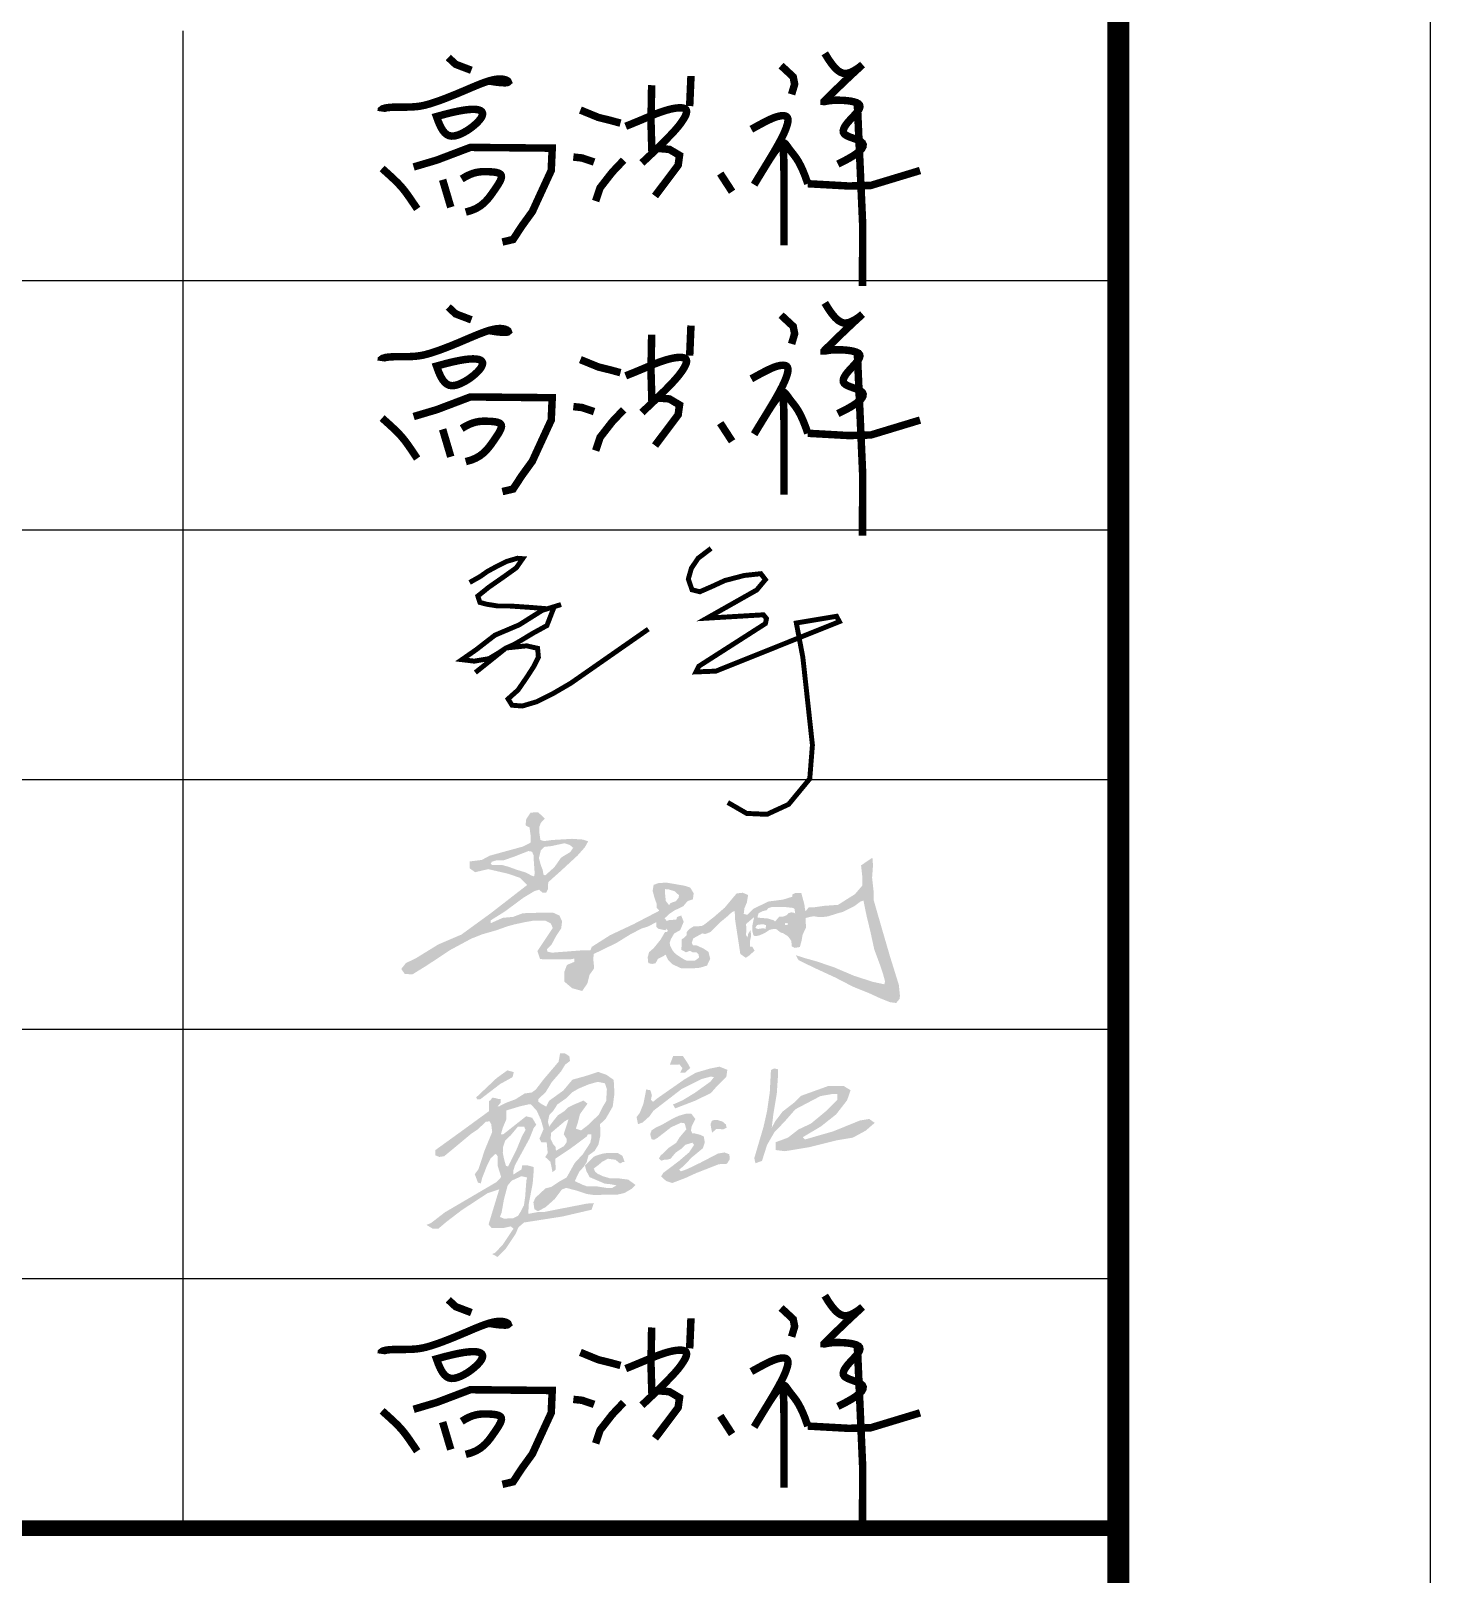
# Model space of a CAD drawing. Extents: x 74607 to 188346, y 27287 to 39167.
# Drawn here: x 115649 to 116547, y 29818 to 30807 of the extents above; entities that cross this region are included whole.
import ezdxf
from ezdxf.enums import TextEntityAlignment as Align

# ---------------------------------------------------------------- set-up
doc = ezdxf.new("R2010")
doc.units = 0
doc.header["$LTSCALE"] = 1000
doc.header["$MEASUREMENT"] = 0
doc.linetypes.add('DASHED2', pattern=[0.375, 0.25, -0.125])
for name, color, linetype in [('C-SHEET-TTLB', 11, 'Continuous'), ('DIM_LEAD', 3, 'Continuous'), ('龙骨虚线', 165, 'DASHED2')]:
    doc.layers.add(name, color=color, linetype=linetype)
doc.styles.get("Standard").update_dxf_attribs({"font": 'gbenor.shx', "bigfont": 'gbcbig.shx'})

# ---------------------------------------------------------------- blocks, each defined once
blk = doc.blocks.new('高洪祥')
at = {"layer": '龙骨虚线', "linetype": 'ByBlock', "const_width": 0.3}
for points in [[(2.876, 7.341), (3.171, 7.067), (3.8, 6.828)], [(17.968, 7.508), (18.121, 7.259), (18.26, 7.063), (18.386, 6.915), (18.502, 6.809), (18.611, 6.742), (18.714, 6.707), (18.815, 6.701), (18.916, 6.718), (19.018, 6.753), (19.118, 6.801), (19.213, 6.857), (19.3, 6.914), (19.373, 6.969), (19.43, 7.014), (19.467, 7.045), (19.481, 7.057), (19.467, 7.045), (19.429, 7.01), (19.37, 6.956), (19.292, 6.884), (19.198, 6.798), (19.092, 6.699), (18.977, 6.591), (18.854, 6.475), (18.729, 6.356), (18.603, 6.235), (18.479, 6.116), (18.361, 6.001), (18.252, 5.895), (18.155, 5.8), (18.073, 5.72), (18.009, 5.657), (17.966, 5.614), (17.944, 5.589), (17.944, 5.578), (17.965, 5.577), (18.008, 5.585), (18.073, 5.597), (18.16, 5.611), (18.27, 5.622), (18.4, 5.629), (18.546, 5.629), (18.699, 5.624), (18.853, 5.612), (18.999, 5.593), (19.13, 5.566), (19.239, 5.531), (19.318, 5.488), (19.362, 5.435), (19.374, 5.375), (19.358, 5.308), (19.32, 5.234), (19.264, 5.156), (19.194, 5.074), (19.117, 4.988), (19.035, 4.902), (18.955, 4.814), (18.88, 4.727), (18.814, 4.642), (18.761, 4.559), (18.724, 4.48), (18.707, 4.407), (18.714, 4.34), (18.749, 4.28), (18.814, 4.228), (18.902, 4.183), (19.005, 4.141), (19.116, 4.102), (19.227, 4.061), (19.329, 4.018), (19.414, 3.97), (19.475, 3.914), (19.504, 3.849), (19.497, 3.773), (19.45, 3.687), (19.359, 3.589), (19.222, 3.479), (19.034, 3.356), (18.791, 3.221), (18.492, 3.071)], [(16.214, 7.017), (16.701, 6.565), (16.758, 6.272), (16.637, 5.864)], [(0.181, 5.178), (0.19, 5.241), (0.249, 5.286), (0.349, 5.318), (0.481, 5.337), (0.633, 5.348), (0.798, 5.352), (0.965, 5.353), (1.125, 5.353), (1.27, 5.354), (1.403, 5.359), (1.525, 5.367), (1.64, 5.378), (1.752, 5.394), (1.863, 5.415), (1.978, 5.442), (2.099, 5.475), (2.229, 5.515), (2.368, 5.56), (2.513, 5.611), (2.664, 5.667), (2.819, 5.726), (2.977, 5.788), (3.135, 5.852), (3.294, 5.918), (3.451, 5.984), (3.606, 6.05), (3.757, 6.115), (3.905, 6.177), (4.048, 6.236), (4.185, 6.29), (4.316, 6.339), (4.439, 6.382), (4.555, 6.417), (4.663, 6.444), (4.764, 6.464), (4.857, 6.476), (4.944, 6.481), (5.023, 6.477), (5.097, 6.466), (5.164, 6.447), (5.223, 6.421), (5.265, 6.391), (5.277, 6.362), (5.249, 6.339), (5.168, 6.327), (5.024, 6.33), (4.804, 6.352), (4.497, 6.399)], [(11.027, 6.232), (11, 4.789), (11.031, 3.715), (11.738, 3.66), (12.144, 3.419), (12.089, 3.023), (11.162, 1.791)], [(12.551, 5.394), (12.603, 6.599)], [(19.267, 5.61), (19.394, 2.731), (19.488, 0.587), (19.476, -1.821)], [(2.403, 4.974), (2.483, 4.754), (2.563, 4.575), (2.644, 4.433), (2.728, 4.327), (2.817, 4.253), (2.911, 4.208), (3.012, 4.191), (3.121, 4.198), (3.24, 4.227), (3.365, 4.274), (3.494, 4.337), (3.622, 4.411), (3.746, 4.494), (3.863, 4.582), (3.97, 4.673), (4.062, 4.762), (4.137, 4.847), (4.194, 4.926), (4.231, 4.999), (4.248, 5.065), (4.244, 5.123), (4.217, 5.172), (4.167, 5.212), (4.093, 5.241), (3.993, 5.259), (3.866, 5.265), (3.709, 5.257), (3.521, 5.235), (3.298, 5.196), (3.039, 5.141), (2.742, 5.067), (2.403, 4.974)], [(8.17, 5.235), (8.895, 4.938), (9.361, 4.824), (9.777, 4.711)], [(9.986, 4.584), (10.217, 4.677), (10.435, 4.767), (10.641, 4.853), (10.834, 4.934), (11.017, 5.01), (11.19, 5.079), (11.354, 5.141), (11.509, 5.195), (11.656, 5.239), (11.794, 5.275), (11.921, 5.301), (12.037, 5.318), (12.14, 5.325), (12.229, 5.323), (12.302, 5.311), (12.359, 5.289), (12.398, 5.257), (12.42, 5.216), (12.426, 5.165), (12.417, 5.106), (12.394, 5.038), (12.358, 4.963), (12.31, 4.879), (12.251, 4.788), (12.18, 4.688), (12.091, 4.573), (11.973, 4.435), (11.817, 4.266), (11.615, 4.058), (11.357, 3.802), (11.034, 3.491), (10.637, 3.117)], [(15.022, 4.466), (15.236, 4.584), (15.419, 4.683), (15.575, 4.765), (15.707, 4.83), (15.819, 4.883), (15.917, 4.923), (16.003, 4.954), (16.082, 4.978), (16.157, 4.995), (16.228, 5.007), (16.294, 5.01), (16.352, 5.005), (16.402, 4.99), (16.442, 4.964), (16.471, 4.926), (16.488, 4.875), (16.491, 4.81), (16.482, 4.731), (16.46, 4.641), (16.427, 4.54), (16.384, 4.428), (16.332, 4.308), (16.271, 4.18), (16.203, 4.046), (16.128, 3.906), (16.048, 3.762), (15.964, 3.615), (15.877, 3.468), (15.789, 3.32), (15.701, 3.175), (15.614, 3.033), (15.53, 2.896), (15.45, 2.765), (15.376, 2.643), (15.308, 2.533), (15.25, 2.436), (15.201, 2.357), (15.165, 2.297), (15.142, 2.259), (15.134, 2.246), (15.142, 2.259), (15.165, 2.297), (15.201, 2.357), (15.25, 2.436), (15.308, 2.533), (15.376, 2.643), (15.45, 2.765), (15.53, 2.896), (15.614, 3.032), (15.7, 3.171), (15.786, 3.307), (15.871, 3.435), (15.952, 3.552), (16.028, 3.653), (16.096, 3.733), (16.155, 3.788), (16.203, 3.812), (16.242, 3.802), (16.271, 3.75), (16.293, 3.651), (16.309, 3.499), (16.32, 3.288), (16.326, 3.013), (16.33, 2.668), (16.332, 2.253), (16.334, 1.793), (16.334, 1.319), (16.333, 0.862), (16.332, 0.452), (16.331, 0.121), (16.33, -0.1), (16.33, -0.181), (16.33, -0.1), (16.331, 0.121), (16.332, 0.452), (16.333, 0.862), (16.334, 1.319), (16.334, 1.793), (16.332, 2.253), (16.33, 2.668), (16.327, 3.014), (16.322, 3.29), (16.319, 3.505), (16.316, 3.666), (16.316, 3.78), (16.318, 3.854), (16.325, 3.896), (16.337, 3.912), (16.354, 3.909), (16.378, 3.891), (16.407, 3.858), (16.441, 3.813), (16.482, 3.758), (16.527, 3.695), (16.578, 3.626), (16.635, 3.553), (16.696, 3.476), (16.763, 3.39), (16.836, 3.288), (16.914, 3.163), (16.998, 3.006), (17.088, 2.813), (17.184, 2.574), (17.286, 2.283)], [(1.485, 2.954), (2.413, 3.229), (3.759, 3.739), (7.041, 3.708), (7.001, 2.812), (6.46, 1.638), (6.244, 1.166), (5.818, 0.578), (5.472, 0.048), (5.043, -0.053)], [(7.888, 3.352), (8.241, 3.314), (8.719, 3.15)], [(8.782, 1.59), (8.959, 2.119), (9.45, 2.748), (9.903, 3.226)], [(0.221, 2.893), (0.488, 2.653), (0.696, 2.461), (0.861, 2.299), (1.001, 2.148), (1.131, 1.989), (1.268, 1.803), (1.428, 1.571), (1.628, 1.273)], [(2.648, 2.442), (2.974, 1.342)], [(3.412, 2.473), (3.574, 2.571), (3.723, 2.644), (3.861, 2.697), (3.99, 2.733), (4.11, 2.754), (4.223, 2.765), (4.332, 2.768), (4.436, 2.766), (4.537, 2.762), (4.634, 2.756), (4.724, 2.747), (4.805, 2.733), (4.876, 2.713), (4.933, 2.687), (4.975, 2.652), (4.999, 2.609), (5.005, 2.555), (4.993, 2.492), (4.966, 2.42), (4.925, 2.34), (4.873, 2.251), (4.81, 2.155), (4.74, 2.052), (4.664, 1.943), (4.583, 1.828), (4.493, 1.711), (4.392, 1.596), (4.276, 1.484), (4.14, 1.38), (3.98, 1.287), (3.793, 1.209), (3.575, 1.148)], [(13.777, 2.692), (14.251, 1.962)], [(17.286, 2.283), (18.92, 2.192), (19.811, 2.214), (21.786, 2.812)]]:
    blk.add_lwpolyline(points, dxfattribs=at)
blk = doc.blocks.new('孟宇')
at = {"const_width": 0.5}
for points in [[(20.35, 15.55), (19.04, 14.55), (18.36, 13.55), (18.05, 12.45), (18.42, 11.36), (19.21, 11.16), (20.47, 11.71), (21.75, 12.3), (23.71, 12.81), (25.39, 12.99), (25.85, 12.39), (24.97, 11.34), (19.93, 8.49), (25.65, 8.83), (25.96, 8.45), (25.85, 7.94), (19.1, 3.62), (18.82, 3.05), (20.84, 3.13), (33.34, 8.14), (33.05, 8.68), (28.98, 8), (29.64, 4.53), (30.61, -4.35), (30.34, -7.76), (28.2, -10.35), (26.01, -11.36), (23.96, -11.27), (22.04, -10.16)], [(-4.09, 12.1), (-3.01, 12.71), (-2.29, 13.22), (-1.57, 13.61), (-0.38, 14.22), (0.74, 14.55), (1.28, 14.51), (0.63, 13.58), (-0.63, 12.68), (-2.14, 11.63), (-3.26, 10.73), (-3.05, 10.08), (-2.36, 9.9), (-1.24, 9.72), (-0.02, 9.72), (2.04, 9.58), (3.77, 9.44), (5.17, 9.87), (3.26, 9.28), (0.92, 7.81), (-1.53, 6.77), (-3.44, 5.29), (-4.88, 4.29), (-3.62, 4.14), (-2.14, 4.39), (-1.1, 5.01), (-0.41, 5.47), (0.41, 5.83), (1.1, 6.23), (2.29, 6.95), (3.73, 7.74), (4.47, 9.65)], [(-3.51, 2.99), (-0.41, 5.47), (1.68, 5.69), (2.79, 5.44), (2.87, 4.54), (2.4, 3.6), (1.75, 2.59), (0.81, 1.22), (-0.2, 0.32), (0.2, -0.32), (1.24, -0.4), (2.72, 0.04), (4.42, 0.9), (6.15, 1.91), (14, 7.38)]]:
    blk.add_lwpolyline(points, dxfattribs=at)
blk = doc.blocks.new('A1')
at = {"layer": 'C-SHEET-TTLB'}
h = blk.add_hatch(color=0, dxfattribs=at)
h.dxf.hatch_style = 1
h.paths.add_polyline_path([(-21.56, 147.644), (-21.566, 147.57), (-21.443, 147.56), (-21.234, 147.542), (-21.05, 147.484), (-21.007, 147.447), (-20.916, 147.553), (-20.873, 147.602), (-20.742, 147.607), (-20.631, 147.65), (-20.582, 147.711), (-20.49, 147.742), (-20.404, 147.724), (-20.361, 147.705), (-20.386, 147.859), (-20.441, 147.883), (-20.668, 147.908), (-20.822, 147.908), (-20.933, 147.908), (-21.123, 147.908), (-21.228, 147.871), (-21.277, 147.81), (-21.419, 147.773), (-21.529, 147.717)], flags=16)
h.paths.add_polyline_path([(-20.681, 147.404), (-20.693, 147.33), (-20.607, 147.33), (-20.607, 147.398), (-20.638, 147.392)], flags=16)
h.paths.add_polyline_path([(-21.4, 147.361), (-21.585, 147.336), (-21.64, 147.244), (-21.56, 147.207), (-21.376, 147.232), (-21.314, 147.207), (-21.296, 147.33)], flags=16)
h.paths.add_polyline_path([(-24.543, 148.418), (-24.512, 148.105), (-24.408, 147.97), (-24.359, 148.038), (-24.187, 148.099), (-24.1, 148.21), (-24.088, 148.289), (-24.23, 148.418), (-24.42, 148.474), (-24.543, 148.486)], flags=16)
h.paths.add_polyline_path([(-28.521, 149.723), (-28.582, 149.483), (-28.521, 149.256), (-28.459, 149.096), (-28.435, 148.949), (-28.379, 148.924), (-28.084, 149.188), (-27.869, 149.495), (-27.574, 149.673), (-27.482, 149.809), (-27.592, 149.901), (-27.758, 149.956), (-28.183, 149.864), (-28.404, 149.839)], flags=16)
h.paths.add_polyline_path([(-30.082, 149.262), (-29.774, 149.262), (-29.553, 149.2), (-29.301, 149.108), (-29, 149.016), (-28.828, 148.924), (-28.736, 148.893), (-28.717, 148.992), (-28.748, 149.428), (-28.748, 149.557), (-28.803, 149.686), (-28.92, 149.704), (-29.375, 149.526), (-29.725, 149.403), (-29.959, 149.403), (-30.094, 149.36), (-30.125, 149.293)], flags=16)
h.paths.add_polyline_path([(-28.852, 150.931), (-28.989, 150.725), (-29.009, 150.529), (-28.881, 150.46), (-28.842, 150.156), (-28.842, 149.979), (-29.087, 149.851), (-30.158, 149.557), (-30.413, 149.42), (-30.806, 149.371), (-30.806, 149.155), (-30.629, 149.027), (-30.207, 149.125), (-29.951, 149.066), (-29.587, 148.982), (-29.195, 148.85), (-29.028, 148.684), (-28.96, 148.615), (-30.138, 147.702), (-30.57, 147.388), (-31.069, 147.026), (-31.807, 146.711), (-32.524, 146.27), (-32.848, 146.113), (-32.995, 145.926), (-32.887, 145.769), (-32.642, 145.749), (-32.18, 146.034), (-31.424, 146.534), (-30.747, 146.898), (-30.403, 147.035), (-29.951, 147.163), (-29.598, 147.29), (-29.382, 147.349), (-29.028, 147.427), (-28.734, 147.477), (-28.38, 147.477), (-28.204, 147.388), (-28.135, 147.241), (-28.528, 146.652), (-28.63, 146.498), (-28.547, 146.25), (-28.429, 146.23), (-27.938, 146.23), (-27.575, 146.23), (-27.447, 146.26), (-27.447, 146.152), (-27.683, 146.054), (-27.771, 145.818), (-27.771, 145.524), (-27.516, 145.308), (-27.192, 145.219), (-27.025, 145.465), (-26.956, 145.74), (-26.809, 145.946), (-26.839, 146.26), (-26.819, 146.407), (-26.092, 146.76), (-25.631, 147.045), (-25.287, 147.221), (-25.071, 147.29), (-24.816, 147.427), (-24.816, 147.28), (-24.747, 147.212), (-24.649, 147.192), (-24.53, 147.168), (-24.489, 147.213), (-24.451, 147.165), (-24.468, 147.114), (-24.54, 147.107), (-24.674, 146.873), (-24.897, 146.596), (-25.05, 146.462), (-25.093, 146.297), (-25.074, 146.113), (-24.954, 146.086), (-24.839, 146.109), (-24.766, 146.247), (-24.559, 146.354), (-24.52, 146.389), (-24.436, 146.209), (-24.294, 146.074), (-24.033, 145.951), (-23.71, 145.94), (-23.422, 145.963), (-23.192, 146.032), (-23.088, 146.247), (-23.142, 146.47), (-23.291, 146.573), (-23.514, 146.677), (-23.641, 146.685), (-23.679, 146.757), (-23.633, 146.903), (-23.476, 146.992), (-23.344, 147.065), (-23.245, 147.045), (-23.073, 147.111), (-22.777, 147.414), (-22.543, 147.606), (-22.393, 147.744), (-22.308, 147.782), (-22.297, 147.686), (-22.297, 147.552), (-22.178, 146.773), (-22.122, 146.408), (-21.947, 146.282), (-21.817, 146.37), (-21.665, 146.516), (-21.738, 146.635), (-21.815, 146.635), (-21.815, 146.804), (-21.784, 146.946), (-21.784, 147.065), (-21.795, 147.164), (-21.868, 147.061), (-21.888, 146.934), (-21.937, 147.011), (-21.93, 147.249), (-21.941, 147.364), (-21.803, 147.483), (-21.679, 147.589), (-21.719, 147.395), (-21.74, 147.291), (-21.734, 147.134), (-21.711, 147.042), (-21.688, 146.988), (-21.603, 146.98), (-21.484, 147.011), (-21.334, 147.08), (-21.242, 147.141), (-21.186, 147.179), (-21.073, 147.203), (-20.966, 147.203), (-20.927, 147.168), (-20.824, 147.091), (-20.751, 147.072), (-20.678, 147.026), (-20.605, 146.98), (-20.559, 146.926), (-20.513, 146.861), (-20.484, 146.821), (-20.476, 146.652), (-20.376, 146.602), (-20.211, 146.629), (-20.153, 146.852), (-20.126, 147.021), (-20.015, 147.251), (-20.026, 147.447), (-20.026, 147.558), (-19.846, 147.604), (-19.746, 147.612), (-19.607, 147.589), (-19.485, 147.589), (-19.308, 147.612), (-18.954, 147.723), (-18.835, 147.754), (-18.465, 147.939), (-18.269, 148.085), (-18.173, 148.119), (-18.066, 147.593), (-17.958, 147.156), (-17.827, 146.553), (-17.623, 146.001), (-17.535, 145.729), (-17.481, 145.525), (-17.504, 145.433), (-17.865, 145.51), (-18.476, 145.706), (-19.114, 145.978), (-19.683, 146.17), (-20.055, 146.274), (-20.343, 146.366), (-20.255, 146.209), (-19.763, 145.967), (-19.087, 145.656), (-18.507, 145.356), (-17.984, 145.145), (-17.635, 144.984), (-17.324, 144.861), (-17.124, 144.834), (-17.009, 144.972), (-17.005, 145.088), (-17.039, 145.418), (-17.32, 146.32), (-17.523, 147.015), (-17.739, 147.762), (-17.849, 148.145), (-17.849, 148.421), (-17.896, 148.853), (-17.867, 149.246), (-17.886, 149.491), (-18.25, 149.246), (-18.211, 148.892), (-18.211, 148.597), (-18.447, 148.322), (-18.82, 148.087), (-18.988, 147.98), (-19.43, 147.949), (-19.774, 147.9), (-19.931, 147.9), (-20.029, 147.772), (-20.049, 147.851), (-20.069, 147.998), (-20.167, 148.362), (-20.354, 148.362), (-20.452, 148.313), (-20.459, 148.24), (-20.754, 148.148), (-21.221, 148.087), (-21.707, 147.853), (-21.897, 147.663), (-22.014, 147.687), (-21.99, 147.872), (-21.91, 148.062), (-21.885, 148.222), (-21.874, 148.296), (-22.045, 148.369), (-22.242, 148.345), (-22.623, 147.89), (-22.948, 147.608), (-23.299, 147.331), (-23.373, 147.3), (-23.625, 147.288), (-23.76, 147.202), (-23.84, 147.11), (-23.84, 147.012), (-23.932, 146.92), (-23.999, 146.877), (-24.012, 146.539), (-23.864, 146.459), (-23.735, 146.508), (-23.655, 146.459), (-23.526, 146.459), (-23.459, 146.385), (-23.446, 146.287), (-23.582, 146.189), (-23.692, 146.189), (-23.84, 146.189), (-23.932, 146.232), (-24.036, 146.299), (-24.159, 146.379), (-24.251, 146.459), (-24.313, 146.551), (-24.374, 146.674), (-24.387, 146.766), (-24.344, 146.889), (-24.245, 147.061), (-24.049, 147.171), (-23.938, 147.436), (-23.981, 147.546), (-24.018, 147.641), (-24.153, 147.588), (-24.172, 147.509), (-24.399, 147.491), (-24.479, 147.466), (-24.553, 147.546), (-24.393, 147.694), (-24.239, 147.798), (-23.956, 147.933), (-23.815, 148.099), (-23.643, 148.16), (-23.618, 148.351), (-23.729, 148.535), (-23.926, 148.597), (-24.141, 148.633), (-24.471, 148.69), (-24.731, 148.683), (-24.903, 148.621), (-24.934, 148.431), (-24.878, 148.216), (-24.805, 148.013), (-24.805, 147.89), (-24.719, 147.792), (-25.014, 147.638), (-25.548, 147.36), (-26.294, 147.01), (-26.884, 146.635), (-26.933, 146.519), (-27.234, 146.519), (-27.634, 146.488), (-27.96, 146.463), (-28.163, 146.447), (-28.31, 146.482), (-28.322, 146.562), (-28.181, 146.697), (-28.027, 146.985), (-27.867, 147.225), (-27.837, 147.452), (-27.923, 147.637), (-28.125, 147.729), (-28.525, 147.729), (-29.099, 147.711), (-29.407, 147.595), (-29.739, 147.564), (-30.126, 147.392), (-30.126, 147.484), (-29.665, 147.773), (-29.069, 148.215), (-28.718, 148.424), (-28.571, 148.467), (-28.466, 148.368), (-28.349, 148.368), (-28.288, 148.497), (-28.288, 148.645), (-28.276, 148.712), (-27.876, 149.069), (-27.347, 149.557), (-27.107, 149.827), (-27.002, 150.017), (-27.168, 150.073), (-27.519, 150.097), (-28.146, 150.06), (-28.416, 150.024), (-28.533, 150.06), (-28.57, 150.318), (-28.57, 150.472), (-28.521, 150.607), (-28.441, 150.693), (-28.393, 150.744), (-28.441, 150.798), (-28.607, 150.945), (-28.742, 150.945)])
h = blk.add_hatch(color=0, dxfattribs=at)
h.dxf.hatch_style = 1
h.paths.add_polyline_path([(-30.594, 141.807), (-29.939, 142.425), (-29.596, 142.673), (-29.386, 142.619), (-29.429, 142.455), (-29.822, 142.238), (-30.46, 141.748), (-30.561, 141.748)], flags=17)
h.paths.add_polyline_path([(-30.18, 141.694), (-30.18, 141.368), (-31.066, 140.722), (-31.906, 140.116), (-31.906, 139.953), (-31.774, 139.899), (-31.618, 139.922), (-30.74, 140.652), (-30.53, 140.792), (-30.288, 141.026), (-30.164, 141.041), (-30.11, 140.948), (-30.079, 140.699), (-30.32, 140.116), (-30.522, 139.502), (-30.638, 139.347), (-30.537, 139.075), (-30.444, 139.051), (-30.402, 139.221), (-30.25, 139.611), (-30.125, 139.86), (-29.97, 140), (-29.9, 139.922), (-29.907, 139.626), (-29.791, 139.253), (-29.939, 139.095), (-31.596, 138.124), (-32.039, 137.782), (-32.187, 137.72), (-31.977, 137.595), (-31.813, 137.595), (-31.533, 137.829), (-31.067, 138.186), (-30.499, 138.559), (-30.23, 138.736), (-29.892, 138.847), (-29.853, 138.862), (-30.196, 137.735), (-30.102, 137.626), (-29.69, 137.626), (-29.488, 137.673), (-29.394, 137.603), (-29.737, 137.09), (-29.986, 136.826), (-30.079, 136.787), (-29.908, 136.694), (-29.651, 136.95), (-29.324, 137.44), (-29.239, 137.642), (-29.06, 137.797), (-28.562, 137.875), (-27.824, 137.99), (-27.349, 138.101), (-27.103, 138.158), (-26.89, 138.207), (-26.82, 138.419), (-27.038, 138.404), (-27.839, 138.248), (-28.383, 138.139), (-28.578, 138.139), (-28.923, 138.074), (-28.905, 138.402), (-28.78, 139.053), (-28.751, 139.421), (-28.751, 139.577), (-28.953, 139.631), (-29.116, 139.631), (-29.14, 139.499), (-29.397, 139.336), (-29.397, 139.382), (-29.397, 139.476), (-29.35, 139.631), (-28.883, 140.487), (-28.751, 140.821), (-28.665, 140.93), (-28.797, 141.155), (-28.992, 141.202), (-29.731, 140.619), (-29.801, 140.619), (-29.739, 140.837), (-29.63, 141.093), (-29.63, 141.389), (-29.163, 141.529), (-28.914, 141.583), (-28.836, 141.583), (-28.65, 141.381), (-28.517, 141.085), (-28.432, 140.79), (-28.564, 140.487), (-28.502, 140.362), (-28.393, 140.362), (-28.331, 140.362), (-28.299, 140.028), (-28.377, 139.896), (-28.214, 139.748), (-28.144, 139.413), (-28.043, 139.491), (-28.058, 139.841), (-27.568, 140.168), (-27.264, 140.393), (-27.045, 140.557), (-27.008, 140.627), (-26.899, 140.627), (-26.899, 140.51), (-26.938, 140.347), (-27.171, 139.989), (-27.436, 139.701), (-27.692, 139.242), (-27.926, 139.11), (-28.183, 138.939), (-28.369, 138.892), (-28.688, 138.597), (-28.759, 138.449), (-28.727, 138.223), (-28.611, 138.161), (-28.369, 138.286), (-28.074, 138.55), (-27.848, 138.853), (-27.708, 138.908), (-27.381, 138.822), (-27.054, 138.713), (-26.79, 138.675), (-26.455, 138.69), (-26.066, 138.69), (-25.832, 138.745), (-25.599, 138.884), (-25.482, 139.001), (-25.716, 139.172), (-26.019, 139.211), (-26.292, 139.211), (-26.533, 139.281), (-26.696, 139.359), (-26.782, 139.429), (-26.821, 139.53), (-26.673, 139.639), (-26.548, 139.748), (-26.369, 139.841), (-26.128, 139.81), (-26.043, 139.74), (-25.979, 139.688), (-25.887, 139.74), (-25.832, 139.74), (-25.903, 139.934), (-26.058, 140.028), (-26.206, 140.028), (-26.369, 140.028), (-26.541, 140.004), (-26.642, 139.973), (-26.705, 139.954), (-26.797, 139.919), (-26.852, 139.88), (-26.976, 139.756), (-27.105, 139.627), (-27.062, 139.452), (-26.953, 139.25), (-26.735, 139.157), (-26.469, 139.043), (-26.276, 139.024), (-26.089, 138.986), (-26.245, 138.9), (-26.377, 138.9), (-26.712, 138.954), (-27.031, 138.954), (-27.171, 139.001), (-27.381, 139.102), (-27.431, 139.126), (-27.367, 139.259), (-27.28, 139.44), (-27.14, 139.584), (-27.046, 139.74), (-26.992, 139.95), (-26.797, 140.09), (-26.673, 140.292), (-26.611, 140.58), (-26.611, 140.805), (-26.626, 140.945), (-26.447, 141.109), (-26.214, 141.513), (-26.159, 141.933), (-26.183, 142.369), (-26.416, 142.532), (-26.681, 142.625), (-27.085, 142.493), (-27.506, 142.376), (-27.801, 142.026), (-28.253, 141.7), (-28.346, 141.513), (-28.478, 141.583), (-28.603, 141.669), (-28.603, 141.747), (-28.362, 141.98), (-28.167, 142.299), (-27.871, 142.641), (-27.739, 142.859), (-27.583, 142.975), (-27.607, 143.131), (-27.755, 143.224), (-27.903, 143.224), (-27.949, 142.952), (-28.432, 142.384), (-28.681, 142.058), (-28.813, 141.964), (-29.039, 141.933), (-29.334, 141.747), (-29.646, 141.63), (-29.856, 141.521), (-29.91, 141.521), (-29.809, 141.63), (-29.809, 141.754), (-29.871, 141.754), (-29.973, 141.785), (-30.074, 141.801), (-30.136, 141.715)])
h.paths.add_polyline_path([(-29.731, 140.214), (-29.739, 140.028), (-29.692, 139.802), (-29.638, 139.616), (-29.568, 139.592), (-29.482, 139.763), (-29.313, 140.102), (-29.116, 140.58), (-29.008, 140.767), (-29.054, 140.868), (-29.257, 140.868), (-29.49, 140.588), (-29.661, 140.424)], flags=16)
h.paths.add_polyline_path([(-29.583, 138.986), (-29.7, 138.55), (-29.778, 138.115), (-29.832, 137.975), (-29.692, 137.92), (-29.404, 137.936), (-29.249, 138.013), (-29.148, 138.177), (-29.062, 138.348), (-29.023, 138.612), (-28.984, 139.133), (-28.961, 139.242), (-29.142, 139.281), (-29.451, 139.141)], flags=16)
h.paths.add_polyline_path([(-27.63, 141.109), (-27.786, 140.627), (-27.692, 140.479), (-27.692, 140.37), (-27.778, 140.246), (-28.035, 140.098), (-28.05, 140.222), (-28.128, 140.315), (-28.206, 140.479), (-28.19, 140.673), (-27.895, 140.922), (-27.748, 141.046)], flags=16)
h.paths.add_polyline_path([(-28.253, 141.225), (-28.292, 141.023), (-28.253, 140.868), (-28.136, 141.031), (-27.973, 141.233), (-27.77, 141.365), (-27.638, 141.49), (-27.467, 141.575), (-27.148, 141.708), (-27.023, 141.607), (-27.264, 141.272), (-27.334, 140.992), (-27.397, 140.805), (-27.229, 140.749), (-27.023, 140.907), (-26.836, 141.085), (-26.658, 141.257), (-26.556, 141.467), (-26.424, 141.692), (-26.401, 142.065), (-26.463, 142.26), (-26.696, 142.306), (-26.976, 142.229), (-27.296, 142.096), (-27.513, 141.972), (-27.7, 141.785), (-27.988, 141.583), (-28.113, 141.389), (-28.229, 141.264)], flags=16)
h.paths.add_polyline_path([(-23.075, 140.924), (-23.028, 140.675), (-22.888, 140.799), (-22.662, 140.784), (-22.561, 140.838), (-22.584, 140.939), (-22.693, 141.033), (-22.841, 141.079), (-22.973, 141.079), (-23.036, 141.056), (-23.067, 140.978)], flags=17)
h.paths.add_polyline_path([(-25.013, 140.628), (-24.967, 140.465), (-24.889, 140.449), (-24.788, 140.504), (-24.507, 140.721), (-24.341, 140.851), (-24.149, 140.939), (-24.026, 140.996), (-23.908, 140.978), (-23.853, 140.784), (-24.071, 140.527), (-24.18, 140.348), (-24.406, 140.2), (-24.577, 140.037), (-24.681, 139.938), (-24.733, 139.85), (-24.655, 139.78), (-24.554, 139.811), (-24.468, 139.811), (-24.359, 139.842), (-24.196, 140.037), (-24.001, 140.169), (-23.892, 140.286), (-23.659, 140.356), (-23.604, 140.286), (-23.768, 140.044), (-24.095, 139.764), (-24.383, 139.546), (-24.59, 139.39), (-24.663, 139.274), (-24.499, 139.126), (-24.305, 139.064), (-23.892, 139.22), (-23.534, 139.383), (-23.176, 139.523), (-22.814, 139.665), (-22.553, 139.679), (-22.459, 139.827), (-22.475, 139.982), (-22.631, 140.044), (-22.841, 140.006), (-23.409, 139.71), (-23.814, 139.515), (-24.025, 139.437), (-24.087, 139.492), (-23.947, 139.601), (-23.682, 139.881), (-23.324, 140.177), (-23.261, 140.364), (-23.293, 140.55), (-23.394, 140.605), (-23.487, 140.628), (-23.61, 140.659), (-23.666, 140.659), (-23.705, 140.745), (-23.682, 140.885), (-23.627, 140.994), (-23.565, 141.118), (-23.697, 141.29), (-23.845, 141.29), (-24.095, 141.219), (-24.281, 141.134), (-24.608, 140.947), (-24.834, 140.838), (-24.967, 140.753)])
h.paths.add_polyline_path([(-25.154, 141.984), (-25.232, 141.595), (-25.349, 141.307), (-25.45, 141.175), (-25.403, 140.949), (-25.255, 141.003), (-25.029, 141.206), (-24.913, 141.377), (-24.407, 141.766), (-24.007, 142.074), (-23.675, 142.241), (-23.367, 142.396), (-23.075, 142.474), (-22.966, 142.459), (-23.083, 142.311), (-23.581, 141.953), (-23.978, 141.712), (-24.282, 141.579), (-24.212, 141.455), (-23.542, 141.712), (-23.059, 141.953), (-22.857, 142.186), (-22.569, 142.474), (-22.538, 142.692), (-22.787, 142.793), (-23.098, 142.731), (-23.55, 142.599), (-23.908, 142.389), (-24.477, 141.992), (-24.806, 141.762), (-24.92, 141.665), (-24.99, 141.727), (-24.959, 141.883), (-25.006, 142.038), (-25.146, 142.062)])
h.paths.add_polyline_path([(-24.383, 142.855), (-24.072, 142.863), (-23.978, 142.747), (-24.048, 142.606), (-23.893, 142.599), (-23.729, 142.754), (-23.815, 142.91), (-23.963, 143.136), (-24.274, 143.136)])
h.paths.add_polyline_path([(-21.14, 142.686), (-21.177, 141.976), (-21.265, 141.366), (-21.377, 140.868), (-21.564, 140.233), (-21.674, 139.859), (-21.638, 139.697), (-21.427, 139.772), (-21.265, 140.283), (-21.028, 140.694), (-20.716, 141.017), (-20.355, 141.428), (-19.857, 141.69), (-19.551, 141.85), (-19.184, 141.914), (-19.009, 141.914), (-19.009, 141.727), (-19.346, 141.391), (-19.857, 140.968), (-20.255, 140.781), (-20.592, 140.519), (-20.991, 140.37), (-20.991, 140.121), (-20.692, 140.083), (-19.931, 140.208), (-19.034, 140.432), (-18.511, 140.519), (-18.1, 140.743), (-17.813, 140.992), (-17.988, 141.117), (-18.287, 141.067), (-19.147, 140.718), (-19.707, 140.557), (-20.052, 140.457), (-20.118, 140.532), (-19.533, 140.88), (-19.047, 141.266), (-18.698, 141.715), (-18.586, 142.038), (-18.81, 142.175), (-19.296, 142.175), (-19.745, 142.013), (-20.171, 141.86), (-20.38, 141.652), (-20.766, 141.354), (-21.003, 141.042), (-21.115, 140.831), (-21.065, 141.254), (-20.953, 141.926), (-20.916, 142.474), (-20.916, 142.711), (-21.04, 142.736)])
at = {"color": 94, "linetype": 'Continuous'}
for p, q in [((-40, 175.995), (-40, 128.175)), ((-80, 168), (-10, 168)), ((-80, 160), (-10, 160)), ((-80, 152), (-10, 152)), ((-80, 144), (-10, 144)), ((-80, 136), (-10, 136))]:
    blk.add_line(p, q, dxfattribs=at)
blk.add_lwpolyline([(-841, 0), (-841, 594), (0, 594), (0, 0)], close=True, dxfattribs=at)
at = {"color": 94, "linetype": 'Continuous', "const_width": 0.7}
blk.add_lwpolyline([(-816, 10), (-816, 584), (-10, 584), (-10, 10)], close=True, dxfattribs=at)
at = {"color": 94, "linetype": 'Continuous', "const_width": 0.5}
for points in [[(-10, 10), (-10, 584)], [(-80, 128), (-10, 128)]]:
    blk.add_lwpolyline(points, dxfattribs=at)
at = {"xscale": 0.3168000000296161, "yscale": 0.3168000000296161, "zscale": 0.3168000000296161}
blk.add_blockref('孟宇', (-29.507, 154.481), dxfattribs=at)
at = {"layer": 'C-SHEET-TTLB', "color": 0, "xscale": 0.8000000000465661, "yscale": 0.8000000000465661, "zscale": 0.8000000000465661}
for p in [(-33.787, 169.271), (-33.787, 161.271), (-33.787, 129.446)]:
    blk.add_blockref('高洪祥', p, dxfattribs=at)
at = {"color": 0, "linetype": 'ByBlock', "lineweight": -2}
blk.add_attdef('001', text='', height=3.888, dxfattribs=at).set_placement((-21.266, 23.555), align=Align.CENTER)
at = {"layer": 'DIM_LEAD', "color": 7, "linetype": 'Continuous', "lineweight": 0}
for tag, height, p in [('一层平面图', 3.24, (-45, 46.643)), ('比例', 2.916, (-54.958, 15.867))]:
    blk.add_attdef(tag, text='', height=height, dxfattribs=at).set_placement(p, align=Align.MIDDLE_CENTER)

msp = doc.modelspace()

# ---------------------------------------------------------------- block references
at = {"layer": '龙骨虚线', "xscale": 20, "yscale": 20, "zscale": 20}
msp.add_blockref('A1', (116546.77, 27287.2), dxfattribs=at)

doc.saveas('drawing.dxf')
